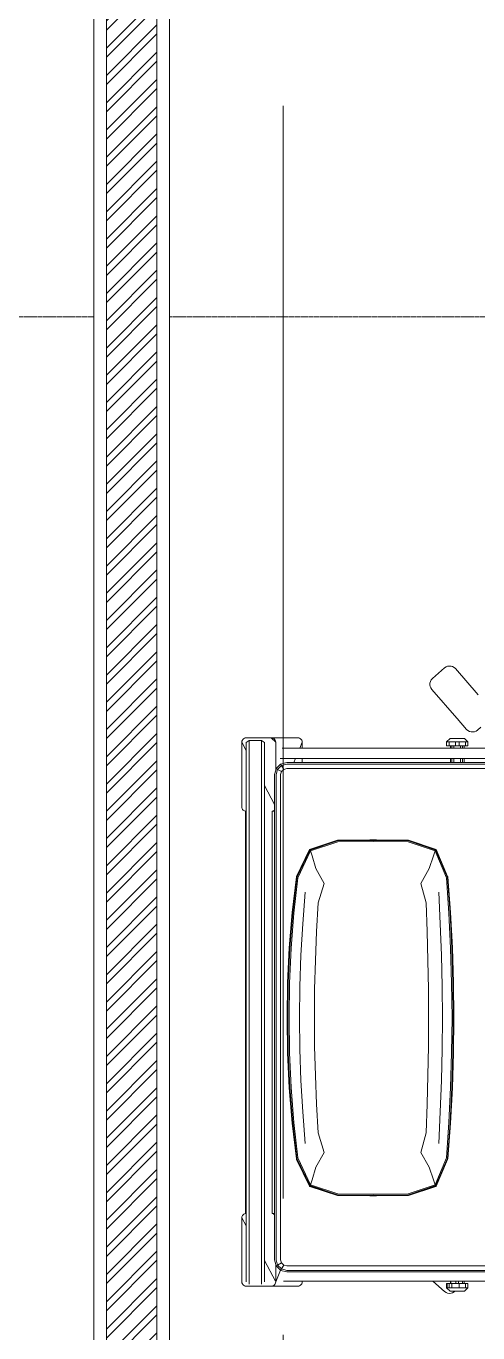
# Model space of a CAD drawing. Header units: millimetres. Extents: x -280308 to 6402717, y -14 to 2073074.
# Drawn here: x 1049 to 1943, y 493815 to 496398 of the extents above; entities that cross this region are included whole.
import ezdxf
from ezdxf.enums import TextEntityAlignment as Align

# ---------------------------------------------------------------- set-up
doc = ezdxf.new("R2010")
doc.units = ezdxf.units.MM
doc.linetypes.add('ACAD_ISO08W100', pattern=[36, 24, -3, 6, -3])
doc.linetypes.add('DASHED2', pattern=[0.375, 0.25, -0.125])
doc.layers.get('0').update_dxf_attribs({"lineweight": 0})
for name, color, linetype, lineweight in [('A-ALINE-3', 111, 'Continuous', 15), ('A-ALINE-6', 117, 'Continuous', 9), ('A-ANNOTATION', 144, 'Continuous', 0), ('A-FURN-EQPM', 177, 'Continuous', 0)]:
    doc.layers.add(name, color=color, linetype=linetype, lineweight=lineweight)
doc.layers.add('A-FILL-1', color=7, linetype='Continuous', lineweight=0, true_color=0x454545)
doc.layers.add('A-TEXT', color=254, linetype='Continuous')
doc.styles.get("Standard").update_dxf_attribs({"font": 'arial.ttf'})

# ---------------------------------------------------------------- blocks, each defined once
blk = doc.blocks.new('A$C286adef0')
at = {"layer": 'A-FILL-1', "ltscale": 0.25}
h = blk.add_hatch(dxfattribs=at)
h.set_pattern_fill('ANSI32', color=256, scale=4, angle=180)
h.set_pattern_definition([(225, (151900.98, -37589.12), (26.940768, -26.940768), []), (225, (151883.02, -37589.12), (26.940768, -26.940768), [])])
h.paths.add_polyline_path([(47222.8, -7497), (47222.8, -1747), (47322.8, -1747), (47322.8, -7497)])
at = {"color": 0, "linetype": 'DASHED2', "lineweight": -2, "ltscale": 6}
for points in [[(47197.8, -4622), (43197.8, -4622), (43197.8, -1747), (47197.8, -1747)], [(47347.8, -4622), (51347.8, -4622), (51347.8, -1747), (47347.8, -1747)], [(47197.8, -4622), (43197.8, -4622), (43197.8, -7497), (47197.8, -7497)], [(47347.8, -4622), (51347.8, -4622), (51347.8, -7497), (47347.8, -7497)]]:
    blk.add_lwpolyline(points, close=True, dxfattribs=at)
at = {"layer": 'A-ALINE-3', "linetype": 'Continuous'}
blk.add_lwpolyline([(47222.8, -7497), (47222.8, -1747), (47322.8, -1747), (47322.8, -7497)], close=True, dxfattribs=at)
at = {"layer": 'A-ALINE-6'}
blk.add_lwpolyline([(47197.8, -7497), (47197.8, -1747), (47347.8, -1747), (47347.8, -7497)], close=True, dxfattribs=at)
blk = doc.blocks.new('*U552')
at = {"layer": 'A-ANNOTATION', "linetype": 'ACAD_ISO08W100', "ltscale": 0.25}
blk.add_lwpolyline([(0, -5), (0, -90.5606)], dxfattribs=at)
at = {"layer": 'A-TEXT'}
blk.add_attdef('N', text='', height=0.9, dxfattribs=at).set_placement((0, 2.75), align=Align.MIDDLE_CENTER)
blk = doc.blocks.new('A$Cf37525da')
at = {"color": 124, "xscale": -360.0000000000001, "yscale": 360.0000000000001, "zscale": 360.0000000000001, "rotation": 180}
blk.add_blockref('*U552', (-20750, -25932.8), dxfattribs=at)
blk = doc.blocks.new('A$C872eac23')
at = {"color": 0, "linetype": 'ByBlock', "lineweight": -2}
for p, q in [((-0.5429, -0.0018), (-0.5426, 0.0002)), ((-0.5426, 0.0002), (-0.542, 0.0021)), ((-0.542, 0.0021), (-0.5409, 0.0037)), ((-0.5409, 0.0037), (-0.5396, 0.0051)), ((-0.5396, 0.0051), (-0.5379, 0.0061)), ((-0.5379, 0.0061), (-0.536, 0.0068)), ((-0.536, 0.0068), (-0.534, 0.007)), ((-0.534, 0.007), (-0.4063, 0.007)), ((-0.534, 0.007), (-0.518, -0.0014)), ((-0.4063, 0.007), (-0.4046, 0.0069)), ((-0.4046, 0.0069), (-0.4029, 0.0063)), ((-0.4029, 0.0063), (-0.4014, 0.0055)), ((-0.4014, 0.0055), (-0.4001, 0.0045)), ((-0.4001, 0.0045), (-0.399, 0.0031)), ((-0.399, 0.0031), (-0.3982, 0.0017)), ((-0.3982, 0.0017), (-0.3977, 0)), ((-0.3977, 0), (0.3977, 0)), ((0.3977, 0), (0.3982, 0.0017)), ((0.3982, 0.0017), (0.399, 0.0032)), ((0.399, 0.0032), (0.4001, 0.0045)), ((0.4001, 0.0045), (0.4014, 0.0055)), ((0.4014, 0.0055), (0.4029, 0.0063)), ((0.4029, 0.0063), (0.4046, 0.0069)), ((0.4046, 0.0069), (0.4064, 0.007)), ((0.4064, 0.007), (0.5327, 0.007)), ((0.4064, 0.007), (0.4222, -0.0014)), ((0.5327, 0.007), (0.5348, 0.0068)), ((0.5348, 0.0068), (0.5366, 0.0061)), ((0.5366, 0.0061), (0.5383, 0.0051)), ((0.5383, 0.0051), (0.5396, 0.0037)), ((0.5396, 0.0037), (0.5407, 0.0021)), ((0.5407, 0.0021), (0.5413, 0.0002)), ((0.5413, 0.0002), (0.5416, -0.0018)), ((-0.5429, -0.0511), (-0.5429, -0.0018)), ((-0.5333, -0.0014), (-0.5378, -0.0071)), ((-0.5378, -0.0071), (-0.5378, -0.0321)), ((-0.5378, -0.0071), (0.5376, -0.0071)), ((-0.5333, -0.0014), (-0.518, -0.0014)), ((0.4222, -0.0014), (-0.518, -0.0014)), ((0.5331, -0.0014), (0.4222, -0.0014)), ((0.5416, -0.0018), (0.5416, -0.0511)), ((-0.5429, -0.1034), (-0.5429, -0.0511)), ((-0.5426, -0.0531), (-0.5429, -0.0511)), ((-0.534, -0.06), (-0.5429, -0.0511)), ((-0.5333, -0.0378), (-0.5378, -0.0321)), ((-0.5378, -0.0321), (0.5376, -0.0321)), ((-0.5333, -0.0378), (-0.4486, -0.0378)), ((-0.4486, -0.0378), (-0.4109, -0.0575)), ((-0.4486, -0.0378), (0.4909, -0.0378)), ((0.4909, -0.0378), (0.5317, -0.0594)), ((0.5331, -0.0378), (0.4909, -0.0378)), ((0.5416, -0.0511), (0.5413, -0.0531)), ((0.5416, -0.1034), (0.5416, -0.0511)), ((-0.542, -0.055), (-0.5426, -0.0531)), ((-0.5409, -0.0566), (-0.542, -0.055)), ((-0.5396, -0.058), (-0.5409, -0.0566)), ((-0.5379, -0.0591), (-0.5396, -0.058)), ((-0.536, -0.0597), (-0.5379, -0.0591)), ((-0.534, -0.06), (-0.536, -0.0597)), ((-0.479, -0.06), (-0.534, -0.06)), ((-0.5224, -0.0729), (-0.5224, -0.1075)), ((-0.5019, -0.0991), (-0.5019, -0.0687)), ((-0.4909, -0.0696), (-0.4941, -0.0817)), ((-0.4821, -0.0608), (-0.4909, -0.0696)), ((-0.4909, -0.0696), (-0.4881, -0.0712)), ((-0.4881, -0.0712), (-0.4909, -0.0817)), ((-0.4805, -0.0636), (-0.4881, -0.0712)), ((-0.4881, -0.0712), (-0.4805, -0.0757)), ((-0.479, -0.06), (-0.4821, -0.0608)), ((-0.4821, -0.0608), (-0.4805, -0.0636)), ((-0.4805, -0.0757), (-0.4821, -0.0817)), ((-0.47, -0.0608), (-0.4805, -0.0636)), ((-0.4805, -0.0636), (-0.476, -0.0712)), ((-0.476, -0.0712), (-0.4805, -0.0757)), ((-0.47, -0.0575), (-0.479, -0.06)), ((-0.47, -0.0696), (-0.476, -0.0712)), ((-0.4109, -0.0575), (-0.47, -0.0575)), ((-0.47, -0.0608), (0.4892, -0.0608)), ((-0.47, -0.0696), (0.4892, -0.0696)), ((-0.4003, -0.0575), (-0.4109, -0.0575)), ((-0.4001, -0.0574), (-0.4003, -0.0575)), ((-0.4003, -0.0575), (-0.3977, -0.0575)), ((-0.399, -0.0561), (-0.4001, -0.0574)), ((-0.3982, -0.0546), (-0.399, -0.0561)), ((-0.3977, -0.0529), (-0.3982, -0.0546)), ((-0.3977, -0.0575), (-0.3977, -0.0529)), ((0.3977, -0.0529), (-0.3977, -0.0529)), ((-0.3977, -0.0575), (0.3977, -0.0575)), ((0.3982, -0.0546), (0.3977, -0.0529)), ((0.3977, -0.0529), (0.3977, -0.0575)), ((0.4003, -0.0575), (0.3977, -0.0575)), ((0.399, -0.0561), (0.3982, -0.0546)), ((0.4001, -0.0574), (0.399, -0.0561)), ((0.4003, -0.0575), (0.4001, -0.0574)), ((0.4892, -0.0575), (0.4003, -0.0575)), ((0.4982, -0.06), (0.4892, -0.0575)), ((0.4996, -0.0636), (0.4892, -0.0608)), ((0.4952, -0.0712), (0.4892, -0.0696)), ((0.4996, -0.0636), (0.4952, -0.0712)), ((0.4996, -0.0757), (0.4952, -0.0712)), ((0.5327, -0.06), (0.4982, -0.06)), ((0.5013, -0.0608), (0.4982, -0.06)), ((0.5013, -0.0608), (0.4996, -0.0636)), ((0.5073, -0.0712), (0.4996, -0.0636)), ((0.5073, -0.0712), (0.4996, -0.0757)), ((0.5013, -0.0817), (0.4996, -0.0757)), ((0.5099, -0.0694), (0.5013, -0.0608)), ((0.5101, -0.0696), (0.5073, -0.0712)), ((0.5101, -0.0817), (0.5073, -0.0712)), ((0.5099, -0.0694), (0.5327, -0.06)), ((0.5101, -0.0696), (0.5099, -0.0694)), ((0.5133, -0.0817), (0.5101, -0.0696)), ((0.5317, -0.0595), (0.5317, -0.0594)), ((0.5317, -0.0594), (0.5327, -0.06)), ((0.5317, -0.1122), (0.5317, -0.0752)), ((0.5348, -0.0597), (0.5327, -0.06)), ((0.5366, -0.0591), (0.5348, -0.0597)), ((0.5383, -0.058), (0.5366, -0.0591)), ((0.5396, -0.0566), (0.5383, -0.058)), ((0.5407, -0.055), (0.5396, -0.0566)), ((0.5413, -0.0531), (0.5407, -0.055)), ((-0.5019, -0.0991), (-0.4941, -0.0959)), ((-0.5019, -0.1122), (-0.5019, -0.0991)), ((-0.4941, -0.0817), (-0.4941, -0.0959)), ((-0.4941, -0.0959), (-0.4941, -0.1122)), ((-0.4909, -2.1111), (-0.4909, -0.0817)), ((-0.4821, -2.1111), (-0.4821, -0.0817)), ((-0.2688, -0.1013), (-0.3218, -0.127)), ((-0.3205, -0.1274), (-0.2669, -0.1017)), ((-0.2688, -0.1013), (-0.2681, -0.1009)), ((-0.1973, -0.0925), (-0.2681, -0.1009)), ((-0.2669, -0.1017), (-0.1965, -0.0936)), ((-0.196, -0.096), (-0.266, -0.1035)), ((-0.1973, -0.0925), (-0.1276, -0.0868)), ((-0.1965, -0.0936), (-0.127, -0.0881)), ((-0.1268, -0.0907), (-0.196, -0.096)), ((-0.0584, -0.0835), (-0.1276, -0.0868)), ((-0.127, -0.0881), (-0.0581, -0.0849)), ((-0.058, -0.0875), (-0.1268, -0.0907)), ((-0.0584, -0.0835), (0.0109, -0.0824)), ((-0.0581, -0.0849), (0.0109, -0.0838)), ((0.0109, -0.0865), (-0.058, -0.0875)), ((0.0801, -0.0835), (0.0109, -0.0824)), ((0.0109, -0.0838), (0.0798, -0.0849)), ((0.0797, -0.0875), (0.0109, -0.0865)), ((0.1485, -0.0907), (0.0797, -0.0875)), ((0.0798, -0.0849), (0.1487, -0.0881)), ((0.0801, -0.0835), (0.1493, -0.0868)), ((0.2178, -0.096), (0.1485, -0.0907)), ((0.1487, -0.0881), (0.2182, -0.0936)), ((0.2191, -0.0925), (0.1493, -0.0868)), ((0.2878, -0.1035), (0.2178, -0.096)), ((0.2182, -0.0936), (0.2887, -0.1017)), ((0.2191, -0.0925), (0.2898, -0.1009)), ((0.2887, -0.1017), (0.3422, -0.1274)), ((0.2906, -0.1013), (0.2898, -0.1009)), ((0.2906, -0.1013), (0.3435, -0.127)), ((0.5013, -0.0817), (0.5013, -1.3546)), ((0.5101, -0.0817), (0.5101, -1.3546)), ((0.5133, -0.0817), (0.5133, -1.3546)), ((-0.5429, -0.1034), (-0.5426, -0.1054)), ((-0.5426, -0.1054), (-0.542, -0.1072)), ((-0.542, -0.1072), (-0.5409, -0.1089)), ((-0.5409, -0.1089), (-0.5396, -0.1103)), ((-0.5396, -0.1103), (-0.5379, -0.1113)), ((-0.5379, -0.1113), (-0.536, -0.112)), ((-0.536, -0.112), (-0.534, -0.1122)), ((-0.534, -0.1122), (-0.5224, -0.1075)), ((-0.534, -0.1122), (-0.5224, -0.1122)), ((-0.5224, -0.1075), (-0.5224, -0.1122)), ((-0.5224, -0.1122), (-0.5224, -0.4056)), ((-0.5019, -0.1122), (-0.4941, -0.1122)), ((-0.5019, -0.4056), (-0.5019, -0.1122)), ((-0.4941, -0.4056), (-0.4941, -0.1122)), ((-0.3223, -0.1273), (-0.3405, -0.1824)), ((-0.3218, -0.127), (-0.3404, -0.1823)), ((-0.3392, -0.1825), (-0.3205, -0.1274)), ((-0.3191, -0.1286), (-0.3374, -0.1831)), ((-0.3218, -0.127), (-0.3223, -0.1273)), ((-0.3205, -0.1274), (-0.3218, -0.127)), ((-0.266, -0.1035), (-0.3191, -0.1286)), ((-0.3096, -0.1319), (-0.3191, -0.1286)), ((-0.1752, -0.1134), (-0.2375, -0.1183)), ((-0.1752, -0.1134), (-0.1131, -0.1099)), ((-0.0511, -0.1078), (-0.1131, -0.1099)), ((-0.0511, -0.1078), (0.0109, -0.1071)), ((0.0729, -0.1078), (0.0109, -0.1071)), ((0.0729, -0.1078), (0.1348, -0.1099)), ((0.1969, -0.1134), (0.1348, -0.1099)), ((0.1969, -0.1134), (0.2592, -0.1183)), ((0.3408, -0.1286), (0.2878, -0.1035)), ((0.3314, -0.1319), (0.3408, -0.1286)), ((0.3591, -0.1831), (0.3408, -0.1286)), ((0.3435, -0.127), (0.3422, -0.1274)), ((0.3422, -0.1274), (0.3609, -0.1825)), ((0.344, -0.1273), (0.3435, -0.127)), ((0.3435, -0.127), (0.3621, -0.1823)), ((0.3623, -0.1824), (0.344, -0.1273)), ((0.5317, -0.1122), (0.5327, -0.1122)), ((0.5317, -0.371), (0.5317, -0.1122)), ((0.5327, -0.1122), (0.5348, -0.112)), ((0.5348, -0.112), (0.5366, -0.1113)), ((0.5366, -0.1113), (0.5383, -0.1103)), ((0.5383, -0.1103), (0.5396, -0.1089)), ((0.5396, -0.1089), (0.5407, -0.1072)), ((0.5407, -0.1072), (0.5413, -0.1054)), ((0.5413, -0.1054), (0.5416, -0.1034)), ((-0.2843, -0.1394), (-0.3096, -0.1319)), ((-0.2551, -0.1558), (-0.2843, -0.1394)), ((-0.2166, -0.1437), (-0.2551, -0.1558)), ((-0.1597, -0.1406), (-0.2166, -0.1437)), ((-0.1028, -0.1384), (-0.1597, -0.1406)), ((-0.046, -0.137), (-0.1028, -0.1384)), ((0.0109, -0.1366), (-0.046, -0.137)), ((0.0677, -0.137), (0.0109, -0.1366)), ((0.1246, -0.1384), (0.0677, -0.137)), ((0.1814, -0.1406), (0.1246, -0.1384)), ((0.2384, -0.1437), (0.1814, -0.1406)), ((0.2768, -0.1558), (0.2384, -0.1437)), ((0.306, -0.1394), (0.2768, -0.1558)), ((0.3314, -0.1319), (0.306, -0.1394)), ((-0.3408, -0.246), (-0.3404, -0.1823)), ((-0.3405, -0.1824), (-0.3408, -0.246)), ((-0.3398, -0.2526), (-0.3392, -0.1825)), ((-0.3374, -0.1831), (-0.3379, -0.2526)), ((0.3596, -0.2526), (0.3591, -0.1831)), ((0.3609, -0.1825), (0.3615, -0.2526)), ((0.3626, -0.246), (0.3621, -0.1823)), ((0.3626, -0.246), (0.3623, -0.1824)), ((-0.3409, -0.2526), (-0.3408, -0.246)), ((-0.3409, -0.2526), (-0.3408, -0.2592)), ((-0.3392, -0.3227), (-0.3398, -0.2526)), ((-0.3379, -0.2526), (-0.3374, -0.3221)), ((0.3591, -0.3221), (0.3596, -0.2526)), ((0.3615, -0.2526), (0.3609, -0.3227)), ((0.3626, -0.2526), (0.3626, -0.246)), ((0.3626, -0.2526), (0.3626, -0.2592)), ((-0.3408, -0.2592), (-0.3405, -0.3228)), ((-0.3408, -0.2592), (-0.3404, -0.3229)), ((0.3626, -0.2592), (0.3621, -0.3229)), ((0.3623, -0.3228), (0.3626, -0.2592)), ((-0.3405, -0.3228), (-0.3223, -0.377)), ((-0.3218, -0.3773), (-0.3404, -0.3229)), ((-0.3205, -0.3769), (-0.3392, -0.3227)), ((-0.3374, -0.3221), (-0.3191, -0.3756)), ((0.3408, -0.3756), (0.3591, -0.3221)), ((0.3609, -0.3227), (0.3422, -0.3769)), ((0.3435, -0.3773), (0.3621, -0.3229)), ((0.344, -0.377), (0.3623, -0.3228)), ((-0.2843, -0.3637), (-0.2551, -0.3469)), ((-0.2166, -0.3578), (-0.2551, -0.3469)), ((-0.1597, -0.3597), (-0.2166, -0.3578)), ((-0.1028, -0.3612), (-0.1597, -0.3597)), ((-0.046, -0.362), (-0.1028, -0.3612)), ((0.1246, -0.3612), (0.0677, -0.362)), ((0.1814, -0.3597), (0.1246, -0.3612)), ((0.2384, -0.3578), (0.1814, -0.3597)), ((0.2768, -0.3469), (0.2384, -0.3578)), ((0.2768, -0.3469), (0.306, -0.3637)), ((-0.681, -0.3941), (-0.6601, -0.3701)), ((-0.6601, -0.3701), (-0.6575, -0.3677)), ((-0.6575, -0.3677), (-0.6545, -0.3661)), ((-0.6545, -0.3661), (-0.6512, -0.3651)), ((-0.6512, -0.3651), (-0.6479, -0.3649)), ((-0.6479, -0.3649), (-0.6445, -0.3654)), ((-0.6445, -0.3654), (-0.6414, -0.3667)), ((-0.6414, -0.3667), (-0.6384, -0.3687)), ((-0.6384, -0.3687), (-0.5819, -0.4181)), ((-0.3223, -0.377), (-0.3218, -0.3773)), ((-0.3218, -0.3773), (-0.3205, -0.3769)), ((-0.2688, -0.4001), (-0.3218, -0.3773)), ((-0.2669, -0.3997), (-0.3205, -0.3769)), ((-0.3096, -0.3719), (-0.3191, -0.3756)), ((-0.3191, -0.3756), (-0.266, -0.3979)), ((-0.3096, -0.3719), (-0.2843, -0.3637)), ((-0.1752, -0.3857), (-0.2375, -0.3827)), ((-0.1752, -0.3857), (-0.1131, -0.388)), ((0.0109, -0.3623), (-0.046, -0.362)), ((0.0677, -0.362), (0.0109, -0.3623)), ((0.1969, -0.3857), (0.1348, -0.388)), ((0.1969, -0.3857), (0.2592, -0.3827)), ((0.2878, -0.3979), (0.3408, -0.3756)), ((0.3422, -0.3769), (0.2887, -0.3997)), ((0.2906, -0.4001), (0.3435, -0.3773)), ((0.306, -0.3637), (0.3314, -0.3719)), ((0.3314, -0.3719), (0.3408, -0.3756)), ((0.3422, -0.3769), (0.3435, -0.3773)), ((0.3435, -0.3773), (0.344, -0.377)), ((0.5317, -0.371), (0.5519, -0.3941)), ((0.5317, -0.4056), (0.5317, -0.371)), ((-0.6848, -0.4035), (-0.6843, -0.4002)), ((-0.6846, -0.4069), (-0.6848, -0.4035)), ((-0.6836, -0.4101), (-0.6846, -0.4069)), ((-0.6843, -0.4002), (-0.683, -0.397)), ((-0.6819, -0.4131), (-0.6836, -0.4101)), ((-0.683, -0.397), (-0.681, -0.3941)), ((-0.6796, -0.4157), (-0.6819, -0.4131)), ((-0.5348, -0.3981), (-0.5416, -0.405)), ((-0.5416, -0.405), (-0.5416, -0.4332)), ((-0.5267, -0.3981), (-0.5348, -0.3981)), ((-0.5348, -0.3981), (-0.5348, -0.403)), ((-0.5267, -0.403), (-0.5348, -0.403)), ((-0.5348, -0.4154), (-0.5348, -0.403)), ((-0.5267, -0.3981), (-0.5267, -0.403)), ((-0.5267, -0.4056), (-0.5267, -0.403)), ((-0.5224, -0.4056), (-0.5267, -0.4056)), ((-0.5267, -0.4056), (-0.5267, -0.4087)), ((-0.5224, -0.4087), (-0.5267, -0.4087)), ((-0.5267, -0.4087), (-0.5267, -0.4123)), ((-0.5224, -0.4123), (-0.5267, -0.4123)), ((-0.5267, -0.4123), (-0.5267, -0.4154)), ((-0.5224, -0.4056), (-0.5224, -0.4087)), ((-0.5224, -0.4087), (-0.5224, -0.4123)), ((-0.5224, -0.4123), (-0.5224, -0.4258)), ((-0.4941, -0.4056), (-0.5019, -0.4056)), ((-0.5019, -0.4087), (-0.5019, -0.4056)), ((-0.4941, -0.4087), (-0.5019, -0.4087)), ((-0.5019, -0.4123), (-0.5019, -0.4087)), ((-0.4941, -0.4123), (-0.5019, -0.4123)), ((-0.5019, -0.4258), (-0.5019, -0.4123)), ((-0.4941, -0.4056), (-0.4941, -0.4087)), ((-0.4941, -0.4087), (-0.4941, -0.4123)), ((-0.4941, -0.4123), (-0.4941, -0.4258)), ((-0.2681, -0.4005), (-0.2688, -0.4001)), ((-0.1973, -0.406), (-0.2681, -0.4005)), ((-0.1965, -0.4049), (-0.2669, -0.3997)), ((-0.266, -0.3979), (-0.196, -0.4027)), ((-0.1973, -0.406), (-0.1276, -0.4096)), ((-0.127, -0.4085), (-0.1965, -0.4049)), ((-0.196, -0.4027), (-0.1268, -0.4061)), ((-0.0584, -0.4117), (-0.1276, -0.4096)), ((-0.0581, -0.4105), (-0.127, -0.4085)), ((-0.1268, -0.4061), (-0.058, -0.4081)), ((-0.0511, -0.3893), (-0.1131, -0.388)), ((-0.0584, -0.4117), (0.0109, -0.4124)), ((0.0109, -0.4112), (-0.0581, -0.4105)), ((-0.058, -0.4081), (0.0109, -0.4088)), ((-0.0511, -0.3893), (0.0109, -0.3898)), ((0.0729, -0.3893), (0.0109, -0.3898)), ((0.0109, -0.4088), (0.0797, -0.4081)), ((0.0798, -0.4105), (0.0109, -0.4112)), ((0.0801, -0.4117), (0.0109, -0.4124)), ((0.0729, -0.3893), (0.1348, -0.388)), ((0.0797, -0.4081), (0.1485, -0.4061)), ((0.1487, -0.4085), (0.0798, -0.4105)), ((0.0801, -0.4117), (0.1493, -0.4096)), ((0.1485, -0.4061), (0.2178, -0.4027)), ((0.2182, -0.4049), (0.1487, -0.4085)), ((0.2191, -0.406), (0.1493, -0.4096)), ((0.2178, -0.4027), (0.2878, -0.3979)), ((0.2887, -0.3997), (0.2182, -0.4049)), ((0.2191, -0.406), (0.2898, -0.4005)), ((0.2898, -0.4005), (0.2906, -0.4001)), ((0.5363, -0.4056), (0.5317, -0.4056)), ((0.5317, -0.4064), (0.5317, -0.4056)), ((0.5317, -0.4064), (0.5363, -0.4064)), ((0.5317, -0.4167), (0.5317, -0.4064)), ((0.5363, -0.3993), (0.5363, -0.3981)), ((0.5444, -0.3981), (0.5363, -0.3981)), ((0.5363, -0.403), (0.5363, -0.3993)), ((0.5363, -0.3993), (0.5444, -0.3993)), ((0.5363, -0.403), (0.5363, -0.4056)), ((0.5363, -0.403), (0.5444, -0.403)), ((0.5363, -0.4064), (0.5363, -0.4056)), ((0.5363, -0.4086), (0.5363, -0.4064)), ((0.5363, -0.4086), (0.5444, -0.4086)), ((0.5363, -0.4086), (0.5363, -0.4167)), ((0.5444, -0.3993), (0.5444, -0.3981)), ((0.5511, -0.405), (0.5444, -0.3981)), ((0.5444, -0.403), (0.5444, -0.3993)), ((0.5444, -0.4086), (0.5444, -0.403)), ((0.5444, -0.4086), (0.5444, -0.4227)), ((0.5511, -0.4149), (0.5511, -0.405)), ((0.5528, -0.4131), (0.5511, -0.4149)), ((0.5519, -0.3941), (0.5539, -0.397)), ((0.5545, -0.4101), (0.5528, -0.4131)), ((0.5539, -0.397), (0.5551, -0.4002)), ((0.5554, -0.4069), (0.5545, -0.4101)), ((0.5551, -0.4002), (0.5556, -0.4035)), ((0.5556, -0.4035), (0.5554, -0.4069)), ((-0.6281, -0.4607), (-0.6796, -0.4157)), ((-0.5819, -0.4181), (-0.5817, -0.4182)), ((-0.5819, -0.4181), (-0.5817, -0.4183)), ((-0.5817, -0.4183), (-0.5817, -0.4182)), ((-0.5817, -0.4182), (-0.5811, -0.4188)), ((-0.5817, -0.4183), (-0.5811, -0.4188)), ((-0.5811, -0.4188), (-0.5596, -0.4376)), ((-0.5596, -0.4376), (-0.5572, -0.4403)), ((-0.5348, -0.4401), (-0.5416, -0.4332)), ((-0.5267, -0.4154), (-0.5348, -0.4154)), ((-0.5348, -0.4154), (-0.5348, -0.4227)), ((-0.5267, -0.4227), (-0.5348, -0.4227)), ((-0.5348, -0.4352), (-0.5348, -0.4227)), ((-0.5267, -0.4352), (-0.5348, -0.4352)), ((-0.5348, -0.4401), (-0.5348, -0.4352)), ((-0.5267, -0.4154), (-0.5267, -0.4227)), ((-0.5267, -0.4227), (-0.5267, -0.4258)), ((-0.5224, -0.4258), (-0.5267, -0.4258)), ((-0.5267, -0.4258), (-0.5267, -0.4294)), ((-0.5224, -0.4294), (-0.5267, -0.4294)), ((-0.5267, -0.4326), (-0.5267, -0.4294)), ((-0.5224, -0.4326), (-0.5267, -0.4326)), ((-0.5267, -0.4352), (-0.5267, -0.4326)), ((-0.5267, -0.4352), (-0.5267, -0.4401)), ((-0.5224, -0.4258), (-0.5224, -0.4294)), ((-0.5224, -0.4294), (-0.5224, -0.4326)), ((-0.5224, -0.4326), (-0.5224, -1.7081)), ((-0.4941, -0.4258), (-0.5019, -0.4258)), ((-0.5019, -0.4294), (-0.5019, -0.4258)), ((-0.4941, -0.4294), (-0.5019, -0.4294)), ((-0.5019, -0.4326), (-0.5019, -0.4294)), ((-0.4941, -0.4326), (-0.5019, -0.4326)), ((-0.5019, -0.4326), (-0.5019, -1.7083)), ((-0.4941, -0.4258), (-0.4941, -0.4294)), ((-0.4941, -0.4294), (-0.4941, -0.4326)), ((-0.4941, -0.4326), (-0.4941, -1.7084)), ((0.5317, -0.4167), (0.5363, -0.4167)), ((0.5317, -0.4214), (0.5317, -0.4167)), ((0.5317, -0.4214), (0.5363, -0.4214)), ((0.5317, -0.4294), (0.5317, -0.4214)), ((0.5317, -0.4294), (0.5363, -0.4294)), ((0.5317, -0.4326), (0.5317, -0.4294)), ((0.5317, -0.4326), (0.5363, -0.4326)), ((0.5317, -0.4326), (0.5317, -0.5902)), ((0.5363, -0.4214), (0.5363, -0.4167)), ((0.5363, -0.4227), (0.5363, -0.4214)), ((0.5363, -0.4227), (0.5444, -0.4227)), ((0.5363, -0.4294), (0.5363, -0.4227)), ((0.5363, -0.4294), (0.5363, -0.4326)), ((0.5363, -0.4326), (0.5363, -0.4352)), ((0.5363, -0.4352), (0.5444, -0.4352)), ((0.5363, -0.4352), (0.5363, -0.4401)), ((0.5444, -0.4227), (0.5444, -0.4352)), ((0.5444, -0.4401), (0.5511, -0.4332)), ((0.5444, -0.4352), (0.5444, -0.4401)), ((0.5511, -0.4332), (0.5511, -0.4149)), ((-0.5581, -0.4593), (-0.5637, -0.4657)), ((-0.5561, -0.4564), (-0.5581, -0.4593)), ((-0.5572, -0.4403), (-0.5555, -0.4433)), ((-0.5549, -0.4532), (-0.5561, -0.4564)), ((-0.5555, -0.4433), (-0.5546, -0.4465)), ((-0.5544, -0.4498), (-0.5549, -0.4532)), ((-0.5546, -0.4465), (-0.5544, -0.4498)), ((-0.5267, -0.4401), (-0.5348, -0.4401)), ((0.5363, -0.4401), (0.5444, -0.4401))]:
    blk.add_line(p, q, dxfattribs=at)
blk = doc.blocks.new('A$C8aa274cb')
at = {"color": 0, "linetype": 'ByBlock', "lineweight": -2, "xscale": -1000.000000000026, "yscale": 1000.000000000026, "zscale": 1000.000000000008, "rotation": 90}
blk.add_blockref('A$C872eac23', (-21100, -4625), dxfattribs=at)
blk = doc.blocks.new('3')
at = {"ltscale": 0.25}
blk.add_blockref('A$C286adef0', (-46014.9, 500445.2), dxfattribs=at)
blk.add_blockref('A$Cf37525da', (22307.9, 498773.3), dxfattribs=at)
at = {"layer": 'A-FURN-EQPM', "ltscale": 0.25}
blk.add_blockref('A$C8aa274cb', (22582.9, 499073.3), dxfattribs=at)

msp = doc.modelspace()

# ---------------------------------------------------------------- block references
msp.add_blockref('3', (0, 0))

doc.saveas('drawing.dxf')
